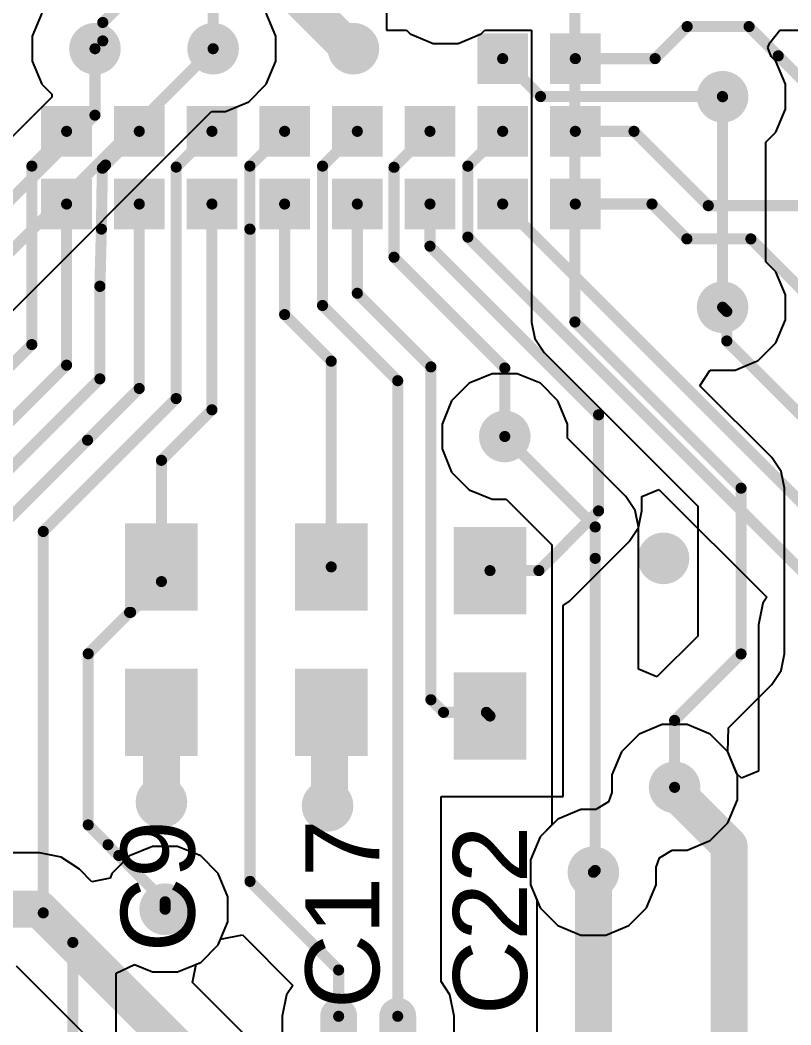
# Model space of a CAD drawing. Header units: millimetres. Extents: x -0.01 to 1.18, y 0.02 to 2.01.
# Drawn here: x 0.5377 to 0.7465, y 0.7607 to 1.0327 of the extents above; entities that cross this region are included whole.
import ezdxf

# ---------------------------------------------------------------- set-up
doc = ezdxf.new("R2010")
doc.units = ezdxf.units.MM
doc.header["$MEASUREMENT"] = 0
for name, color, linetype in [('BottomLayer', 5, 'Continuous'), ('TopLayer', 1, 'Continuous'), ('TopOverlay', 2, 'Continuous'), ('TopPaste', 8, 'Continuous'), ('TopSolder', 216, 'Continuous'), ('ViaHoleLayer', 16, 'Continuous')]:
    doc.layers.add(name, color=color, linetype=linetype)
doc.styles.add('Arial', font='arial.ttf', dxfattribs={"height": 0.2})

# ---------------------------------------------------------------- blocks, each defined once
blk = doc.blocks.new('0402_5')
at = {"layer": 'TopLayer'}
for points in [[(-0.031496, -0.0098424), (-0.031496, 0.0098426), (-0.007874, 0.0098426), (-0.007874, -0.0098424)], [(0.0078741, -0.0098424), (0.0078741, 0.0098426), (0.0314961, 0.0098426), (0.0314961, -0.0098424)]]:
    blk.add_hatch(color=1, dxfattribs=at).paths.add_polyline_path(points)
at = {"layer": 'TopPaste'}
for points in [[(-0.031496, -0.0098424), (-0.031496, 0.0098426), (-0.007874, 0.0098426), (-0.007874, -0.0098424)], [(0.0078741, -0.0098424), (0.0078741, 0.0098426), (0.0314961, 0.0098426), (0.0314961, -0.0098424)]]:
    blk.add_hatch(color=8, dxfattribs=at).paths.add_polyline_path(points)
blk = doc.blocks.new('ADUCM355BCCZ_9')
at = {"layer": 'TopLayer'}
for points in [[(0.17224415, -0.11318895), (0.18208665, -0.11318895), (0.18208665, -0.12303145), (0.17224415, -0.12303145)], [(0.19192915, -0.11318895), (0.20177165, -0.11318895), (0.20177165, -0.12303145), (0.19192915, -0.12303145)], [(0.05413385, -0.13287405), (0.06397635, -0.13287405), (0.06397635, -0.14271655), (0.05413385, -0.14271655)], [(0.07381895, -0.13287405), (0.08366145, -0.13287405), (0.08366145, -0.14271655), (0.07381895, -0.14271655)], [(0.09350395, -0.13287405), (0.10334645, -0.13287405), (0.10334645, -0.14271655), (0.09350395, -0.14271655)], [(0.11318895, -0.13287405), (0.12303145, -0.13287405), (0.12303145, -0.14271655), (0.11318895, -0.14271655)], [(0.13287405, -0.13287405), (0.14271655, -0.13287405), (0.14271655, -0.14271655), (0.13287405, -0.14271655)], [(0.15255905, -0.13287405), (0.16240155, -0.13287405), (0.16240155, -0.14271655), (0.15255905, -0.14271655)], [(0.17224415, -0.13287405), (0.18208665, -0.13287405), (0.18208665, -0.14271655), (0.17224415, -0.14271655)], [(0.19192915, -0.13287405), (0.20177165, -0.13287405), (0.20177165, -0.14271655), (0.19192915, -0.14271655)], [(0.05413385, -0.15255905), (0.06397635, -0.15255905), (0.06397635, -0.16240155), (0.05413385, -0.16240155)], [(0.07381895, -0.15255905), (0.08366145, -0.15255905), (0.08366145, -0.16240155), (0.07381895, -0.16240155)], [(0.09350395, -0.15255905), (0.10334645, -0.15255905), (0.10334645, -0.16240155), (0.09350395, -0.16240155)], [(0.11318895, -0.15255905), (0.12303145, -0.15255905), (0.12303145, -0.16240155), (0.11318895, -0.16240155)], [(0.13287405, -0.15255905), (0.14271655, -0.15255905), (0.14271655, -0.16240155), (0.13287405, -0.16240155)], [(0.15255905, -0.15255905), (0.16240155, -0.15255905), (0.16240155, -0.16240155), (0.15255905, -0.16240155)], [(0.17224415, -0.15255905), (0.18208665, -0.15255905), (0.18208665, -0.16240155), (0.17224415, -0.16240155)], [(0.19192915, -0.15255905), (0.20177165, -0.15255905), (0.20177165, -0.16240155), (0.19192915, -0.16240155)]]:
    blk.add_hatch(color=1, dxfattribs=at).paths.add_polyline_path(points)
at = {"layer": 'TopPaste'}
for points in [[(0.17224415, -0.11318895), (0.18208665, -0.11318895), (0.18208665, -0.12303145), (0.17224415, -0.12303145)], [(0.19192915, -0.11318895), (0.20177165, -0.11318895), (0.20177165, -0.12303145), (0.19192915, -0.12303145)], [(0.05413385, -0.13287405), (0.06397635, -0.13287405), (0.06397635, -0.14271655), (0.05413385, -0.14271655)], [(0.07381895, -0.13287405), (0.08366145, -0.13287405), (0.08366145, -0.14271655), (0.07381895, -0.14271655)], [(0.09350395, -0.13287405), (0.10334645, -0.13287405), (0.10334645, -0.14271655), (0.09350395, -0.14271655)], [(0.11318895, -0.13287405), (0.12303145, -0.13287405), (0.12303145, -0.14271655), (0.11318895, -0.14271655)], [(0.13287405, -0.13287405), (0.14271655, -0.13287405), (0.14271655, -0.14271655), (0.13287405, -0.14271655)], [(0.15255905, -0.13287405), (0.16240155, -0.13287405), (0.16240155, -0.14271655), (0.15255905, -0.14271655)], [(0.17224415, -0.13287405), (0.18208665, -0.13287405), (0.18208665, -0.14271655), (0.17224415, -0.14271655)], [(0.19192915, -0.13287405), (0.20177165, -0.13287405), (0.20177165, -0.14271655), (0.19192915, -0.14271655)], [(0.05413385, -0.15255905), (0.06397635, -0.15255905), (0.06397635, -0.16240155), (0.05413385, -0.16240155)], [(0.07381895, -0.15255905), (0.08366145, -0.15255905), (0.08366145, -0.16240155), (0.07381895, -0.16240155)], [(0.09350395, -0.15255905), (0.10334645, -0.15255905), (0.10334645, -0.16240155), (0.09350395, -0.16240155)], [(0.11318895, -0.15255905), (0.12303145, -0.15255905), (0.12303145, -0.16240155), (0.11318895, -0.16240155)], [(0.13287405, -0.15255905), (0.14271655, -0.15255905), (0.14271655, -0.16240155), (0.13287405, -0.16240155)], [(0.15255905, -0.15255905), (0.16240155, -0.15255905), (0.16240155, -0.16240155), (0.15255905, -0.16240155)], [(0.17224415, -0.15255905), (0.18208665, -0.15255905), (0.18208665, -0.16240155), (0.17224415, -0.16240155)], [(0.19192915, -0.15255905), (0.20177165, -0.15255905), (0.20177165, -0.16240155), (0.19192915, -0.16240155)]]:
    blk.add_hatch(color=8, dxfattribs=at).paths.add_polyline_path(points)
at = {"layer": 'TopSolder'}
for points in [[(0.17027565, -0.11122045), (0.18405515, -0.11122045), (0.18405515, -0.12499995), (0.17027565, -0.12499995)], [(0.18996065, -0.11122045), (0.20374015, -0.11122045), (0.20374015, -0.12499995), (0.18996065, -0.12499995)], [(0.05216535, -0.13090555), (0.06594485, -0.13090555), (0.06594485, -0.14468505), (0.05216535, -0.14468505)], [(0.07185045, -0.13090555), (0.08562995, -0.13090555), (0.08562995, -0.14468505), (0.07185045, -0.14468505)], [(0.09153545, -0.13090555), (0.10531495, -0.13090555), (0.10531495, -0.14468505), (0.09153545, -0.14468505)], [(0.11122045, -0.13090555), (0.12499995, -0.13090555), (0.12499995, -0.14468505), (0.11122045, -0.14468505)], [(0.13090555, -0.13090555), (0.14468505, -0.13090555), (0.14468505, -0.14468505), (0.13090555, -0.14468505)], [(0.15059055, -0.13090555), (0.16437005, -0.13090555), (0.16437005, -0.14468505), (0.15059055, -0.14468505)], [(0.17027565, -0.13090555), (0.18405515, -0.13090555), (0.18405515, -0.14468505), (0.17027565, -0.14468505)], [(0.18996065, -0.13090555), (0.20374015, -0.13090555), (0.20374015, -0.14468505), (0.18996065, -0.14468505)], [(0.05216535, -0.15059055), (0.06594485, -0.15059055), (0.06594485, -0.16437005), (0.05216535, -0.16437005)], [(0.07185045, -0.15059055), (0.08562995, -0.15059055), (0.08562995, -0.16437005), (0.07185045, -0.16437005)], [(0.09153545, -0.15059055), (0.10531495, -0.15059055), (0.10531495, -0.16437005), (0.09153545, -0.16437005)], [(0.11122045, -0.15059055), (0.12499995, -0.15059055), (0.12499995, -0.16437005), (0.11122045, -0.16437005)], [(0.13090555, -0.15059055), (0.14468505, -0.15059055), (0.14468505, -0.16437005), (0.13090555, -0.16437005)], [(0.15059055, -0.15059055), (0.16437005, -0.15059055), (0.16437005, -0.16437005), (0.15059055, -0.16437005)], [(0.17027565, -0.15059055), (0.18405515, -0.15059055), (0.18405515, -0.16437005), (0.17027565, -0.16437005)], [(0.18996065, -0.15059055), (0.20374015, -0.15059055), (0.20374015, -0.16437005), (0.18996065, -0.16437005)]]:
    blk.add_hatch(color=216, dxfattribs=at).paths.add_polyline_path(points)
blk = doc.blocks.new('0402_49')
at = {"layer": 'TopLayer'}
for points in [[(-0.031496, -0.0098424), (-0.031496, 0.0098426), (-0.007874, 0.0098426), (-0.007874, -0.0098424)], [(0.0078741, -0.0098424), (0.0078741, 0.0098426), (0.0314961, 0.0098426), (0.0314961, -0.0098424)]]:
    blk.add_hatch(color=1, dxfattribs=at).paths.add_polyline_path(points)
at = {"layer": 'TopPaste'}
for points in [[(-0.031496, -0.0098424), (-0.031496, 0.0098426), (-0.007874, 0.0098426), (-0.007874, -0.0098424)], [(0.0078741, -0.0098424), (0.0078741, 0.0098426), (0.0314961, 0.0098426), (0.0314961, -0.0098424)]]:
    blk.add_hatch(color=8, dxfattribs=at).paths.add_polyline_path(points)
blk = doc.blocks.new('0402_56')
at = {"layer": 'TopLayer'}
for points in [[(-0.031496, -0.0098424), (-0.031496, 0.0098426), (-0.007874, 0.0098426), (-0.007874, -0.0098424)], [(0.0078741, -0.0098424), (0.0078741, 0.0098426), (0.0314961, 0.0098426), (0.0314961, -0.0098424)]]:
    blk.add_hatch(color=1, dxfattribs=at).paths.add_polyline_path(points)
at = {"layer": 'TopPaste'}
for points in [[(-0.031496, -0.0098424), (-0.031496, 0.0098426), (-0.007874, 0.0098426), (-0.007874, -0.0098424)], [(0.0078741, -0.0098424), (0.0078741, 0.0098426), (0.0314961, 0.0098426), (0.0314961, -0.0098424)]]:
    blk.add_hatch(color=8, dxfattribs=at).paths.add_polyline_path(points)

msp = doc.modelspace()

# ---------------------------------------------------------------- hatches: boundary and pattern name
at = {"layer": 'BottomLayer'}
h = msp.add_hatch(color=5, dxfattribs=at)
edge = h.paths.add_edge_path()
edge.add_arc((0.558, 1.025), 0.007, 0, 360)
h = msp.add_hatch(color=5, dxfattribs=at)
edge = h.paths.add_edge_path()
edge.add_arc((0.59, 1.025), 0.007, 0, 360)
h = msp.add_hatch(color=5, dxfattribs=at)
edge = h.paths.add_edge_path()
edge.add_arc((0.628, 1.025), 0.007, 0, 360)
h = msp.add_hatch(color=5, dxfattribs=at)
edge = h.paths.add_edge_path()
edge.add_arc((0.728, 1.012), 0.007, 0, 360)
h = msp.add_hatch(color=5, dxfattribs=at)
edge = h.paths.add_edge_path()
edge.add_arc((0.728, 0.955), 0.007, 0, 360)
h = msp.add_hatch(color=5, dxfattribs=at)
edge = h.paths.add_edge_path()
edge.add_arc((0.669, 0.92), 0.007, 0, 360)
h = msp.add_hatch(color=5, dxfattribs=at)
edge = h.paths.add_edge_path()
edge.add_arc((0.712, 0.887), 0.007, 0, 360)
h = msp.add_hatch(color=5, dxfattribs=at)
edge = h.paths.add_edge_path()
edge.add_arc((0.715, 0.825), 0.007, 0, 360)
h = msp.add_hatch(color=5, dxfattribs=at)
edge = h.paths.add_edge_path()
edge.add_arc((0.576, 0.821), 0.007, 0, 360)
h = msp.add_hatch(color=5, dxfattribs=at)
edge = h.paths.add_edge_path()
edge.add_arc((0.621, 0.82), 0.007, 0, 360)
h = msp.add_hatch(color=5, dxfattribs=at)
edge = h.paths.add_edge_path()
edge.add_arc((0.693, 0.802), 0.007, 0, 360)
h = msp.add_hatch(color=5, dxfattribs=at)
edge = h.paths.add_edge_path()
edge.add_arc((0.577, 0.792), 0.007, 0, 360)
at = {"layer": 'TopLayer'}
h = msp.add_hatch(color=1, dxfattribs=at)
edge = h.paths.add_edge_path()
edge.add_arc((0.558, 1.025), 0.007, 0, 360)
h = msp.add_hatch(color=1, dxfattribs=at)
edge = h.paths.add_edge_path()
edge.add_arc((0.59, 1.025), 0.007, 0, 360)
h = msp.add_hatch(color=1, dxfattribs=at)
edge = h.paths.add_edge_path()
edge.add_arc((0.628, 1.025), 0.007, 0, 360)
h = msp.add_hatch(color=1, dxfattribs=at)
edge = h.paths.add_edge_path()
edge.add_arc((0.728, 1.012), 0.007, 0, 360)
h = msp.add_hatch(color=1, dxfattribs=at)
edge = h.paths.add_edge_path()
edge.add_arc((0.728, 0.955), 0.007, 0, 360)
h = msp.add_hatch(color=1, dxfattribs=at)
edge = h.paths.add_edge_path()
edge.add_arc((0.669, 0.92), 0.007, 0, 360)
h = msp.add_hatch(color=1, dxfattribs=at)
edge = h.paths.add_edge_path()
edge.add_arc((0.712, 0.887), 0.007, 0, 360)
h = msp.add_hatch(color=1, dxfattribs=at)
edge = h.paths.add_edge_path()
edge.add_arc((0.715, 0.825), 0.007, 0, 360)
h = msp.add_hatch(color=1, dxfattribs=at)
edge = h.paths.add_edge_path()
edge.add_arc((0.576, 0.821), 0.007, 0, 360)
h = msp.add_hatch(color=1, dxfattribs=at)
edge = h.paths.add_edge_path()
edge.add_arc((0.621, 0.82), 0.007, 0, 360)
h = msp.add_hatch(color=1, dxfattribs=at)
edge = h.paths.add_edge_path()
edge.add_arc((0.693, 0.802), 0.007, 0, 360)
h = msp.add_hatch(color=1, dxfattribs=at)
edge = h.paths.add_edge_path()
edge.add_arc((0.577, 0.792), 0.007, 0, 360)
at = {"layer": 'ViaHoleLayer'}
h = msp.add_hatch(color=16, dxfattribs=at)
edge = h.paths.add_edge_path()
edge.add_arc((0.558, 1.025), 0.005, 0, 360)
h = msp.add_hatch(color=16, dxfattribs=at)
edge = h.paths.add_edge_path()
edge.add_arc((0.59, 1.025), 0.005, 0, 360)
h = msp.add_hatch(color=16, dxfattribs=at)
edge = h.paths.add_edge_path()
edge.add_arc((0.628, 1.025), 0.005, 0, 360)
h = msp.add_hatch(color=16, dxfattribs=at)
edge = h.paths.add_edge_path()
edge.add_arc((0.728, 1.012), 0.005, 0, 360)
h = msp.add_hatch(color=16, dxfattribs=at)
edge = h.paths.add_edge_path()
edge.add_arc((0.728, 0.955), 0.005, 0, 360)
h = msp.add_hatch(color=16, dxfattribs=at)
edge = h.paths.add_edge_path()
edge.add_arc((0.669, 0.92), 0.005, 0, 360)
h = msp.add_hatch(color=16, dxfattribs=at)
edge = h.paths.add_edge_path()
edge.add_arc((0.712, 0.887), 0.005, 0, 360)
h = msp.add_hatch(color=16, dxfattribs=at)
edge = h.paths.add_edge_path()
edge.add_arc((0.715, 0.825), 0.005, 0, 360)
h = msp.add_hatch(color=16, dxfattribs=at)
edge = h.paths.add_edge_path()
edge.add_arc((0.576, 0.821), 0.005, 0, 360)
h = msp.add_hatch(color=16, dxfattribs=at)
edge = h.paths.add_edge_path()
edge.add_arc((0.621, 0.82), 0.005, 0, 360)
h = msp.add_hatch(color=16, dxfattribs=at)
edge = h.paths.add_edge_path()
edge.add_arc((0.693, 0.802), 0.005, 0, 360)
h = msp.add_hatch(color=16, dxfattribs=at)
edge = h.paths.add_edge_path()
edge.add_arc((0.577, 0.792), 0.005, 0, 360)

# ---------------------------------------------------------------- linework, layer by layer
at = {"layer": 'BottomLayer'}
for p, q in [((0.637, 1.0375448), (0.637, 1.03)), ((0.5435881, 1.0346297), (0.541, 1.0283815)), ((0.607, 1.0283815), (0.6044119, 1.0346297)), ((0.637, 1.03), (0.6423481, 1.03)), ((0.6423481, 1.03), (0.6433355, 1.0290126)), ((0.6433355, 1.0290126), (0.6495837, 1.0264245)), ((0.6563467, 1.0264245), (0.6625949, 1.0290126)), ((0.6625949, 1.0290126), (0.6635823, 1.03)), ((0.6635823, 1.03), (0.6762747, 1.03)), ((0.6762747, 1.03), (0.6762747, 0.9510001)), ((0.7407516, 1.0265686), (0.7435136, 1.03)), ((0.7435136, 1.03), (0.9481575, 1.03)), ((0.541, 1.0283815), (0.541, 1.0216185)), ((0.607, 1.0216185), (0.607, 1.0283815)), ((0.6495837, 1.0264245), (0.6563467, 1.0264245)), ((0.7402921, 1.0252871), (0.7407516, 1.0265686)), ((0.7411903, 1.0228513), (0.7402921, 1.0252871)), ((0.541, 1.0216185), (0.5435881, 1.0153703)), ((0.6044119, 1.0153703), (0.607, 1.0216185)), ((0.7424119, 1.0216297), (0.7411903, 1.0228513)), ((0.745, 1.0153815), (0.7424119, 1.0216297)), ((0.5435881, 1.0153703), (0.5462747, 1.0126837)), ((0.5996297, 1.0105881), (0.6044119, 1.0153703)), ((0.745, 1.0086185), (0.745, 1.0153815)), ((0.5462747, 1.0126837), (0.5462747, 1.0118568)), ((0.5462747, 1.0118568), (0.452, 0.9175821)), ((0.5933815, 1.008), (0.5996297, 1.0105881)), ((0.5037253, 0.9221433), (0.5895821, 1.008)), ((0.5895821, 1.008), (0.5933815, 1.008)), ((0.7424119, 1.0023703), (0.745, 1.0086185)), ((0.7397253, 0.9996837), (0.7424119, 1.0023703)), ((0.7397253, 0.9673163), (0.7397253, 0.9996837)), ((0.7424119, 0.9646297), (0.7397253, 0.9673163)), ((0.745, 0.9583815), (0.7424119, 0.9646297)), ((0.745, 0.9516185), (0.745, 0.9583815)), ((0.6762747, 0.9510001), (0.6771672, 0.946513)), ((0.7424119, 0.9453703), (0.745, 0.9516185)), ((0.6771672, 0.946513), (0.679709, 0.9427091)), ((0.7376297, 0.9405881), (0.7424119, 0.9453703)), ((0.679709, 0.9427091), (0.7212747, 0.9011434)), ((0.7313815, 0.938), (0.7376297, 0.9405881)), ((0.6656185, 0.937), (0.6593703, 0.9344119)), ((0.6723815, 0.937), (0.6656185, 0.937)), ((0.6786297, 0.9344119), (0.6723815, 0.937)), ((0.7218455, 0.9337366), (0.7245515, 0.9378968)), ((0.7245515, 0.9378968), (0.7246532, 0.938)), ((0.7246532, 0.938), (0.7313815, 0.938)), ((0.6593703, 0.9344119), (0.6545881, 0.9296297)), ((0.6834119, 0.9296297), (0.6786297, 0.9344119)), ((0.741291, 0.9142911), (0.7218455, 0.9337366)), ((0.6545881, 0.9296297), (0.652, 0.9233815)), ((0.686, 0.9233815), (0.6834119, 0.9296297)), ((0.652, 0.9233815), (0.652, 0.9166185)), ((0.686, 0.919582), (0.686, 0.9233815)), ((0.701791, 0.9037911), (0.686, 0.919582)), ((0.652, 0.9166185), (0.6545881, 0.9103703)), ((0.7438328, 0.9104872), (0.741291, 0.9142911)), ((0.6545881, 0.9103703), (0.6593703, 0.9055881)), ((0.7447253, 0.9060001), (0.7438328, 0.9104872)), ((0.6593703, 0.9055881), (0.6656185, 0.903)), ((0.7043328, 0.8999871), (0.701791, 0.9037911)), ((0.7447253, 0.861112), (0.7447253, 0.9060001)), ((0.6656185, 0.903), (0.669418, 0.903)), ((0.669418, 0.903), (0.6817747, 0.8906432)), ((0.7212747, 0.9011434), (0.7212747, 0.8659688)), ((0.7052253, 0.8955), (0.7043328, 0.8999871)), ((0.7052253, 0.8569904), (0.7052253, 0.8955)), ((0.6817747, 0.8906432), (0.6817747, 0.8148163)), ((0.7212747, 0.8659688), (0.7102253, 0.8549194)), ((0.7438328, 0.8566249), (0.7447253, 0.861112)), ((0.7102253, 0.8549194), (0.7052253, 0.8569904)), ((0.741291, 0.8528209), (0.7438328, 0.8566249)), ((0.7295969, 0.8411269), (0.741291, 0.8528209)), ((0.7294119, 0.8346296), (0.7295969, 0.8411269)), ((0.732, 0.8283815), (0.7294119, 0.8346296)), ((0.732, 0.8216185), (0.732, 0.8283815)), ((0.7294119, 0.8153703), (0.732, 0.8216185)), ((0.6817747, 0.8148163), (0.6785881, 0.8116297)), ((0.7246297, 0.8105881), (0.7294119, 0.8153703)), ((0.6785881, 0.8116297), (0.676, 0.8053815)), ((0.5736185, 0.809), (0.5673703, 0.8064119)), ((0.5803815, 0.809), (0.5736185, 0.809)), ((0.5866297, 0.8064119), (0.5803815, 0.809)), ((0.7183815, 0.808), (0.7246297, 0.8105881)), ((0.5430001, 0.8072939), (0.5084066, 0.8072939)), ((0.5488528, 0.8061297), (0.5430001, 0.8072939)), ((0.5538145, 0.8028144), (0.5488528, 0.8061297)), ((0.5673703, 0.8064119), (0.5625881, 0.8016297)), ((0.5914119, 0.8016297), (0.5866297, 0.8064119)), ((0.676, 0.8053815), (0.676, 0.7986185)), ((0.71, 0.8033806), (0.7108897, 0.8059198)), ((0.7108897, 0.8059198), (0.7143274, 0.808)), ((0.7143274, 0.808), (0.7183815, 0.808)), ((0.5571834, 0.7994455), (0.5538145, 0.8028144)), ((0.71, 0.7986185), (0.71, 0.8033806)), ((0.5620874, 0.8004209), (0.5571834, 0.7994455)), ((0.5625881, 0.8016297), (0.5620874, 0.8004209)), ((0.594, 0.7953815), (0.5914119, 0.8016297)), ((0.676, 0.7986185), (0.6785881, 0.7923703)), ((0.7074119, 0.7923703), (0.71, 0.7986185)), ((0.594, 0.7886185), (0.594, 0.7953815)), ((0.6785881, 0.7923703), (0.6833703, 0.7875881)), ((0.7026297, 0.7875881), (0.7074119, 0.7923703)), ((0.5914119, 0.7823703), (0.594, 0.7886185)), ((0.6833703, 0.7875881), (0.6896185, 0.785)), ((0.6963815, 0.785), (0.7026297, 0.7875881)), ((0.6896185, 0.785), (0.6963815, 0.785)), ((0.5866297, 0.7775881), (0.5914119, 0.7823703)), ((0.5366652, 0.7767061), (0.6694204, 0.6439509)), ((0.5844455, 0.7721834), (0.5854209, 0.7770874)), ((0.5854209, 0.7770874), (0.5866297, 0.7775881)), ((0.6865697, 0.6700592), (0.5844455, 0.7721834))]:
    msp.add_line(p, q, dxfattribs=at)
for points, const_width in [([(0.688, 0.9510001), (0.688, 1.054)], 0.003), ([(0.492, 0.927), (0.59, 1.025)], 0.003), ([(0.558, 1.007), (0.558, 1.025)], 0.003), ([(0.728, 0.955), (0.728, 1.012)], 0.003), ([(0.429, 0.878), (0.558, 1.007)], 0.003), ([(0.688, 0.9510001), (0.733, 0.9060001)], 0.003), ([(0.669, 0.92), (0.6935, 0.8955)], 0.003), ([(0.733, 0.861112), (0.733, 0.9060001)], 0.003), ([(0.6935, 0.887), (0.6935, 0.8955)], 0.003), ([(0.6935, 0.8025), (0.6935, 0.887)], 0.003), ([(0.715, 0.843112), (0.733, 0.861112)], 0.003), ([(0.715, 0.825), (0.715, 0.843112)], 0.003), ([(0.693, 0.802), (0.6935, 0.8025)], 0.003), ([(0.5000413, 0.792), (0.5430001, 0.792)], 0.01), ([(0.5430001, 0.792), (0.6802348, 0.6547653)], 0.01)]:
    msp.add_lwpolyline(points, dxfattribs=dict(at, const_width=const_width))
for points, const_width in [([(0.55725, 1.025, 1), (0.55875, 1.025, 1)], 0.0015), ([(0.58925, 1.025, 1), (0.59075, 1.025, 1)], 0.0015), ([(0.72725, 1.012, 1), (0.72875, 1.012, 1)], 0.0015), ([(0.55725, 1.007, 1), (0.55875, 1.007, 1)], 0.0015), ([(0.55725, 1.007, 1), (0.55875, 1.007, 1)], 0.0015), ([(0.72725, 0.955, 1), (0.72875, 0.955, 1)], 0.0015), ([(0.68725, 0.9510001, 1), (0.68875, 0.9510001, 1)], 0.0015), ([(0.68725, 0.9510001, 1), (0.68875, 0.9510001, 1)], 0.0015), ([(0.66825, 0.92, 1), (0.66975, 0.92, 1)], 0.0015), ([(0.73225, 0.9060001, 1), (0.73375, 0.9060001, 1)], 0.0015), ([(0.73225, 0.9060001, 1), (0.73375, 0.9060001, 1)], 0.0015), ([(0.69275, 0.8955, 1), (0.69425, 0.8955, 1)], 0.0015), ([(0.69275, 0.8955, 1), (0.69425, 0.8955, 1)], 0.0015), ([(0.69275, 0.887, 1), (0.69425, 0.887, 1)], 0.0015), ([(0.69275, 0.887, 1), (0.69425, 0.887, 1)], 0.0015), ([(0.73225, 0.861112, 1), (0.73375, 0.861112, 1)], 0.0015), ([(0.73225, 0.861112, 1), (0.73375, 0.861112, 1)], 0.0015), ([(0.71425, 0.843112, 1), (0.71575, 0.843112, 1)], 0.0015), ([(0.71425, 0.843112, 1), (0.71575, 0.843112, 1)], 0.0015), ([(0.71425, 0.825, 1), (0.71575, 0.825, 1)], 0.0015), ([(0.69225, 0.802, 1), (0.69375, 0.802, 1)], 0.0015), ([(0.69275, 0.8025, 1), (0.69425, 0.8025, 1)], 0.0015), ([(0.69275, 0.8025, 1), (0.69425, 0.8025, 1)], 0.0015), ([(0.5405001, 0.792, 1), (0.5455001, 0.792, 1)], 0.005), ([(0.5405001, 0.792, 1), (0.5455001, 0.792, 1)], 0.005)]:
    msp.add_lwpolyline(points, format="xyb", close=True, dxfattribs=dict(at, const_width=const_width))
at = {"layer": 'TopLayer'}
for p, q in [((0.7061291, 0.903756), (0.7107485, 0.9056694)), ((0.7061291, 0.8998464), (0.7061291, 0.903756)), ((0.7107485, 0.9056694), (0.7399497, 0.8764682)), ((0.7052366, 0.8953593), (0.7061291, 0.8998464)), ((0.7026948, 0.8915553), (0.7052366, 0.8953593)), ((0.6865335, 0.8753941), (0.7026948, 0.8915553)), ((0.7399497, 0.8764682), (0.7388703, 0.8748527)), ((0.6848424, 0.8742641), (0.6865335, 0.8753941)), ((0.6848424, 0.822504), (0.6848424, 0.8742641)), ((0.7388703, 0.8748527), (0.7377061, 0.869)), ((0.7377061, 0.869), (0.7377061, 0.8293732)), ((0.7116185, 0.842), (0.7053703, 0.8394119)), ((0.7183815, 0.842), (0.7116185, 0.842)), ((0.7246297, 0.8394119), (0.7183815, 0.842)), ((0.7053703, 0.8394119), (0.7005881, 0.8346297)), ((0.7294119, 0.8346297), (0.7246297, 0.8394119)), ((0.7005881, 0.8346297), (0.698, 0.8283815)), ((0.7318834, 0.828663), (0.7294119, 0.8346297)), ((0.698, 0.8283815), (0.698, 0.8236194)), ((0.7330867, 0.8274597), (0.7318834, 0.828663)), ((0.7377061, 0.8293732), (0.7330867, 0.8274597)), ((0.6517253, 0.7724511), (0.6517253, 0.822504)), ((0.6517253, 0.822504), (0.6848424, 0.822504)), ((0.698, 0.8236194), (0.6971103, 0.8210802)), ((0.6896185, 0.819), (0.6833703, 0.8164119)), ((0.6936726, 0.819), (0.6896185, 0.819)), ((0.6971103, 0.8210802), (0.6936726, 0.819)), ((0.6833703, 0.8164119), (0.6785881, 0.8116297)), ((0.6785881, 0.8116297), (0.676, 0.8053815)), ((0.676, 0.8053815), (0.676, 0.7986185)), ((0.676, 0.7986185), (0.6777061, 0.7944996)), ((0.6777061, 0.7944996), (0.6777061, 0.7197023)), ((0.5914119, 0.7823703), (0.5920253, 0.7838512)), ((0.5920253, 0.7838512), (0.5979233, 0.7850244)), ((0.5979233, 0.7850244), (0.6115624, 0.7713852)), ((0.5866297, 0.7775881), (0.5914119, 0.7823703)), ((0.5637253, 0.7747002), (0.5687254, 0.7770268)), ((0.5687254, 0.7770268), (0.5736185, 0.775)), ((0.5803815, 0.775), (0.5866297, 0.7775881)), ((0.5637253, 0.7584511), (0.5637253, 0.7747002)), ((0.5736185, 0.775), (0.5803815, 0.775)), ((0.6115624, 0.7713852), (0.6098703, 0.7688527)), ((0.6541297, 0.7688527), (0.6517253, 0.7724511)), ((0.6098703, 0.7688527), (0.6087061, 0.763)), ((0.6552939, 0.763), (0.6541297, 0.7688527)), ((0.6087061, 0.763), (0.6087061, 0.6223602)), ((0.6552939, 0.703823), (0.6552939, 0.763))]:
    msp.add_line(p, q, dxfattribs=at)
for points, const_width in [([(0.6120101, 1.0399075), (0.6269176, 1.025)], 0.01), ([(0.5601047, 1.0321047), (0.57, 1.042)], 0.003), ([(0.59, 1.025), (0.59, 1.041685)], 0.003), ([(0.5601047, 1.0271047), (0.5601047, 1.0321047)], 0.003), ([(0.7097154, 1.022315), (0.7184004, 1.031)], 0.003), ([(0.7184004, 1.031), (0.7351629, 1.031)], 0.003), ([(0.7351629, 1.031), (0.7430815, 1.0230814)], 0.003), ([(0.558, 1.025), (0.5601047, 1.0271047)], 0.003), ([(0.6269176, 1.025), (0.628, 1.025)], 0.01), ([(0.6684252, 1.022315), (0.678689, 1.0120512)], 0.003), ([(0.6881102, 1.022315), (0.7097154, 1.022315)], 0.003), ([(0.7430815, 1.0230814), (0.7584778, 1.0076851)], 0.003), ([(0.678689, 1.0120512), (0.7279488, 1.0120512)], 0.003), ([(0.7279488, 1.0120512), (0.728, 1.012)], 0.003), ([(0.5408936, 0.9932086), (0.5503149, 1.0026299)], 0.003), ([(0.5608787, 0.9935086), (0.57, 1.0026299)], 0.003), ([(0.58, 0.9929449), (0.589685, 1.0026299)], 0.003), ([(0.5999491, 0.993209), (0.60937, 1.0026299)], 0.003), ([(0.6196342, 0.993209), (0.6290551, 1.0026299)], 0.003), ([(0.639, 0.9928898), (0.6487401, 1.0026299)], 0.003), ([(0.6590039, 0.9932086), (0.6684252, 1.0026299)], 0.003), ([(0.6881102, 1.0026299), (0.704, 1.0026299)], 0.003), ([(0.704, 1.0026299), (0.7241299, 0.9825)], 0.003), ([(0.5408936, 0.9448936), (0.5408936, 0.9932086)], 0.003), ([(0.5597362, 0.9761597), (0.5600001, 0.9926299)], 0.003), ([(0.5600001, 0.9926299), (0.5608787, 0.9935086)], 0.003), ([(0.58, 0.9302721), (0.58, 0.9929449)], 0.003), ([(0.5999491, 0.9761598), (0.5999491, 0.993209)], 0.003), ([(0.6196342, 0.955475), (0.6196342, 0.993209)], 0.003), ([(0.639, 0.9685442), (0.639, 0.9928898)], 0.003), ([(0.6590039, 0.9739961), (0.6590039, 0.9932086)], 0.003), ([(0.5503149, 0.9393149), (0.5503149, 0.9829449)], 0.003), ([(0.57, 0.933), (0.57, 0.9829449)], 0.003), ([(0.589685, 0.9272292), (0.589685, 0.9829449)], 0.003), ([(0.60937, 0.9530113), (0.60937, 0.9829449)], 0.003), ([(0.6290551, 0.958782), (0.6290551, 0.9829449)], 0.003), ([(0.6487401, 0.971532), (0.6487401, 0.9829449)], 0.003), ([(0.6684252, 0.9829449), (0.769, 0.8823701)], 0.003), ([(0.6881102, 0.9829449), (0.7088748, 0.9829449)], 0.003), ([(0.7088748, 0.9829449), (0.7183197, 0.9735)], 0.003), ([(0.7241299, 0.9825), (0.7645, 0.9825)], 0.003), ([(0.5593433, 0.9607074), (0.5597362, 0.9761597)], 0.003), ([(0.5999491, 0.9761598), (0.6, 0.9761089)], 0.003), ([(0.6, 0.7995297), (0.6, 0.9761089)], 0.003), ([(0.6590039, 0.9739961), (0.753, 0.88)], 0.003), ([(0.7183197, 0.9735), (0.7356629, 0.9735)], 0.003), ([(0.7356629, 0.9735), (0.7671629, 0.942)], 0.003), ([(0.6487401, 0.971532), (0.6944038, 0.9258683)], 0.003), ([(0.639, 0.9685442), (0.669, 0.9385442)], 0.003), ([(0.5593424, 0.9606312), (0.5593433, 0.9607074)], 0.003), ([(0.5593424, 0.9356145), (0.5593424, 0.9606312)], 0.003), ([(0.6290551, 0.958782), (0.649, 0.9388371)], 0.003), ([(0.6196342, 0.955475), (0.64, 0.9351092)], 0.003), ([(0.728, 0.955), (0.7291317, 0.9538683)], 0.003), ([(0.7291317, 0.9458683), (0.7291317, 0.9538683)], 0.003), ([(0.60937, 0.9530113), (0.6219999, 0.9403814)], 0.003), ([(0.7291317, 0.9458683), (0.785, 0.89)], 0.003), ([(0.497, 0.901), (0.5408936, 0.9448936)], 0.003), ([(0.6219999, 0.8846851), (0.6219999, 0.9403814)], 0.003), ([(0.5061666, 0.8951666), (0.5503149, 0.9393149)], 0.003), ([(0.649, 0.848714), (0.649, 0.9388371)], 0.003), ([(0.669, 0.92), (0.669, 0.9385442)], 0.003), ([(0.532, 0.9082721), (0.5593424, 0.9356145)], 0.003), ([(0.64, 0.763), (0.64, 0.9351092)], 0.003), ([(0.556, 0.919), (0.57, 0.933)], 0.003), ([(0.544, 0.8942721), (0.58, 0.9302721)], 0.003), ([(0.5759999, 0.9135441), (0.589685, 0.9272292)], 0.003), ([(0.6944038, 0.8998464), (0.6944038, 0.9258683)], 0.003), ([(0.532, 0.8949995), (0.556, 0.9189995)], 0.003), ([(0.556, 0.9189995), (0.556, 0.919)], 0.003), ([(0.5759999, 0.8807166), (0.5759999, 0.9135441)], 0.003), ([(0.6782425, 0.8836851), (0.6944038, 0.8998464)], 0.003), ([(0.544, 0.791), (0.544, 0.8942721)], 0.003), ([(0.6649999, 0.8836851), (0.6782425, 0.8836851)], 0.003), ([(0.5676574, 0.8723741), (0.5759999, 0.8807166)], 0.003), ([(0.5561666, 0.8611666), (0.5673741, 0.8723741)], 0.003), ([(0.5673741, 0.8723741), (0.5676574, 0.8723741)], 0.003), ([(0.5561666, 0.8148332), (0.5561666, 0.8611666)], 0.003), ([(0.6214999, 0.844815), (0.6219999, 0.845315)], 0.01), ([(0.6214999, 0.8204999), (0.6214999, 0.844815)], 0.01), ([(0.649, 0.848714), (0.6524148, 0.8452992)], 0.003), ([(0.5759999, 0.843315), (0.576, 0.8433149)], 0.01), ([(0.576, 0.821), (0.576, 0.8433149)], 0.01), ([(0.6524148, 0.8452992), (0.6640157, 0.8452992)], 0.003), ([(0.6640157, 0.8452992), (0.6649999, 0.844315)], 0.003), ([(0.715, 0.8239176), (0.715, 0.825)], 0.01), ([(0.715, 0.8239176), (0.7297653, 0.8091523)], 0.01), ([(0.621, 0.82), (0.6214999, 0.8204999)], 0.01), ([(0.5561666, 0.8148332), (0.5615426, 0.8094571)], 0.003), ([(0.7297653, 0.7275053), (0.7297653, 0.8091523)], 0.01), ([(0.5644576, 0.8065422), (0.577, 0.794)], 0.003), ([(0.693, 0.7133674), (0.693, 0.802)], 0.01), ([(0.6, 0.7995297), (0.624, 0.7755297)], 0.003), ([(0.577, 0.792), (0.577, 0.794)], 0.003), ([(0.544, 0.791), (0.552, 0.783)], 0.003), ([(0.552, 0.7386904), (0.552, 0.783)], 0.003), ([(0.624, 0.763), (0.624, 0.7755297)], 0.003), ([(0.624, 0.6160253), (0.624, 0.763)], 0.01), ([(0.64, 0.6093979), (0.64, 0.763)], 0.01)]:
    msp.add_lwpolyline(points, dxfattribs=dict(at, const_width=const_width))
for points, const_width in [([(0.5593547, 1.0321047, 1), (0.5608547, 1.0321047, 1)], 0.0015), ([(0.5593547, 1.0321047, 1), (0.5608547, 1.0321047, 1)], 0.0015), ([(0.7176504, 1.031, 1), (0.7191504, 1.031, 1)], 0.0015), ([(0.7176504, 1.031, 1), (0.7191504, 1.031, 1)], 0.0015), ([(0.7344129, 1.031, 1), (0.7359129, 1.031, 1)], 0.0015), ([(0.7344129, 1.031, 1), (0.7359129, 1.031, 1)], 0.0015), ([(0.5593547, 1.0271047, 1), (0.5608547, 1.0271047, 1)], 0.0015), ([(0.5593547, 1.0271047, 1), (0.5608547, 1.0271047, 1)], 0.0015), ([(0.6244176, 1.025, 1), (0.6294176, 1.025, 1)], 0.005), ([(0.6244176, 1.025, 1), (0.6294176, 1.025, 1)], 0.005), ([(0.6255, 1.025, 1), (0.6305, 1.025, 1)], 0.005), ([(0.55725, 1.025, 1), (0.55875, 1.025, 1)], 0.0015), ([(0.58925, 1.025, 1), (0.59075, 1.025, 1)], 0.0015), ([(0.6676752, 1.022315, 1), (0.6691752, 1.022315, 1)], 0.0015), ([(0.6873602, 1.022315, 1), (0.6888602, 1.022315, 1)], 0.0015), ([(0.7089654, 1.022315, 1), (0.7104654, 1.022315, 1)], 0.0015), ([(0.7089654, 1.022315, 1), (0.7104654, 1.022315, 1)], 0.0015), ([(0.7423315, 1.0230814, 1), (0.7438315, 1.0230814, 1)], 0.0015), ([(0.7423315, 1.0230814, 1), (0.7438315, 1.0230814, 1)], 0.0015), ([(0.677939, 1.0120512, 1), (0.679439, 1.0120512, 1)], 0.0015), ([(0.677939, 1.0120512, 1), (0.679439, 1.0120512, 1)], 0.0015), ([(0.7271988, 1.0120512, 1), (0.7286988, 1.0120512, 1)], 0.0015), ([(0.7271988, 1.0120512, 1), (0.7286988, 1.0120512, 1)], 0.0015), ([(0.72725, 1.012, 1), (0.72875, 1.012, 1)], 0.0015), ([(0.5495649, 1.0026299, 1), (0.5510649, 1.0026299, 1)], 0.0015), ([(0.56925, 1.0026299, 1), (0.57075, 1.0026299, 1)], 0.0015), ([(0.588935, 1.0026299, 1), (0.590435, 1.0026299, 1)], 0.0015), ([(0.60862, 1.0026299, 1), (0.61012, 1.0026299, 1)], 0.0015), ([(0.6283051, 1.0026299, 1), (0.6298051, 1.0026299, 1)], 0.0015), ([(0.6479901, 1.0026299, 1), (0.6494901, 1.0026299, 1)], 0.0015), ([(0.6676752, 1.0026299, 1), (0.6691752, 1.0026299, 1)], 0.0015), ([(0.6873602, 1.0026299, 1), (0.6888602, 1.0026299, 1)], 0.0015), ([(0.70325, 1.0026299, 1), (0.70475, 1.0026299, 1)], 0.0015), ([(0.70325, 1.0026299, 1), (0.70475, 1.0026299, 1)], 0.0015), ([(0.5401436, 0.9932086, 1), (0.5416436, 0.9932086, 1)], 0.0015), ([(0.5401436, 0.9932086, 1), (0.5416436, 0.9932086, 1)], 0.0015), ([(0.5592501, 0.9926299, 1), (0.5607501, 0.9926299, 1)], 0.0015), ([(0.5592501, 0.9926299, 1), (0.5607501, 0.9926299, 1)], 0.0015), ([(0.5601287, 0.9935086, 1), (0.5616287, 0.9935086, 1)], 0.0015), ([(0.5601287, 0.9935086, 1), (0.5616287, 0.9935086, 1)], 0.0015), ([(0.57925, 0.9929449, 1), (0.58075, 0.9929449, 1)], 0.0015), ([(0.57925, 0.9929449, 1), (0.58075, 0.9929449, 1)], 0.0015), ([(0.5991991, 0.993209, 1), (0.6006991, 0.993209, 1)], 0.0015), ([(0.5991991, 0.993209, 1), (0.6006991, 0.993209, 1)], 0.0015), ([(0.6188842, 0.993209, 1), (0.6203842, 0.993209, 1)], 0.0015), ([(0.6188842, 0.993209, 1), (0.6203842, 0.993209, 1)], 0.0015), ([(0.63825, 0.9928898, 1), (0.63975, 0.9928898, 1)], 0.0015), ([(0.63825, 0.9928898, 1), (0.63975, 0.9928898, 1)], 0.0015), ([(0.6582539, 0.9932086, 1), (0.6597539, 0.9932086, 1)], 0.0015), ([(0.6582539, 0.9932086, 1), (0.6597539, 0.9932086, 1)], 0.0015), ([(0.5495649, 0.9829449, 1), (0.5510649, 0.9829449, 1)], 0.0015), ([(0.56925, 0.9829449, 1), (0.57075, 0.9829449, 1)], 0.0015), ([(0.588935, 0.9829449, 1), (0.590435, 0.9829449, 1)], 0.0015), ([(0.60862, 0.9829449, 1), (0.61012, 0.9829449, 1)], 0.0015), ([(0.6283051, 0.9829449, 1), (0.6298051, 0.9829449, 1)], 0.0015), ([(0.6479901, 0.9829449, 1), (0.6494901, 0.9829449, 1)], 0.0015), ([(0.6676752, 0.9829449, 1), (0.6691752, 0.9829449, 1)], 0.0015), ([(0.6873602, 0.9829449, 1), (0.6888602, 0.9829449, 1)], 0.0015), ([(0.7081248, 0.9829449, 1), (0.7096248, 0.9829449, 1)], 0.0015), ([(0.7081248, 0.9829449, 1), (0.7096248, 0.9829449, 1)], 0.0015), ([(0.7233799, 0.9825, 1), (0.7248799, 0.9825, 1)], 0.0015), ([(0.7233799, 0.9825, 1), (0.7248799, 0.9825, 1)], 0.0015), ([(0.5589862, 0.9761597, 1), (0.5604862, 0.9761597, 1)], 0.0015), ([(0.5589862, 0.9761597, 1), (0.5604862, 0.9761597, 1)], 0.0015), ([(0.5991991, 0.9761598, 1), (0.6006991, 0.9761598, 1)], 0.0015), ([(0.5991991, 0.9761598, 1), (0.6006991, 0.9761598, 1)], 0.0015), ([(0.59925, 0.9761089, 1), (0.60075, 0.9761089, 1)], 0.0015), ([(0.59925, 0.9761089, 1), (0.60075, 0.9761089, 1)], 0.0015), ([(0.6582539, 0.9739961, 1), (0.6597539, 0.9739961, 1)], 0.0015), ([(0.6582539, 0.9739961, 1), (0.6597539, 0.9739961, 1)], 0.0015), ([(0.7175697, 0.9735, 1), (0.7190697, 0.9735, 1)], 0.0015), ([(0.7175697, 0.9735, 1), (0.7190697, 0.9735, 1)], 0.0015), ([(0.7349129, 0.9735, 1), (0.7364129, 0.9735, 1)], 0.0015), ([(0.7349129, 0.9735, 1), (0.7364129, 0.9735, 1)], 0.0015), ([(0.6479901, 0.971532, 1), (0.6494901, 0.971532, 1)], 0.0015), ([(0.6479901, 0.971532, 1), (0.6494901, 0.971532, 1)], 0.0015), ([(0.63825, 0.9685442, 1), (0.63975, 0.9685442, 1)], 0.0015), ([(0.63825, 0.9685442, 1), (0.63975, 0.9685442, 1)], 0.0015), ([(0.5585924, 0.9606312, 1), (0.5600924, 0.9606312, 1)], 0.0015), ([(0.5585924, 0.9606312, 1), (0.5600924, 0.9606312, 1)], 0.0015), ([(0.5585933, 0.9607074, 1), (0.5600933, 0.9607074, 1)], 0.0015), ([(0.5585933, 0.9607074, 1), (0.5600933, 0.9607074, 1)], 0.0015), ([(0.6283051, 0.958782, 1), (0.6298051, 0.958782, 1)], 0.0015), ([(0.6283051, 0.958782, 1), (0.6298051, 0.958782, 1)], 0.0015), ([(0.6188842, 0.955475, 1), (0.6203842, 0.955475, 1)], 0.0015), ([(0.6188842, 0.955475, 1), (0.6203842, 0.955475, 1)], 0.0015), ([(0.72725, 0.955, 1), (0.72875, 0.955, 1)], 0.0015), ([(0.7283817, 0.9538683, 1), (0.7298817, 0.9538683, 1)], 0.0015), ([(0.7283817, 0.9538683, 1), (0.7298817, 0.9538683, 1)], 0.0015), ([(0.60862, 0.9530113, 1), (0.61012, 0.9530113, 1)], 0.0015), ([(0.60862, 0.9530113, 1), (0.61012, 0.9530113, 1)], 0.0015), ([(0.7283817, 0.9458683, 1), (0.7298817, 0.9458683, 1)], 0.0015), ([(0.7283817, 0.9458683, 1), (0.7298817, 0.9458683, 1)], 0.0015), ([(0.5401436, 0.9448936, 1), (0.5416436, 0.9448936, 1)], 0.0015), ([(0.5401436, 0.9448936, 1), (0.5416436, 0.9448936, 1)], 0.0015), ([(0.6212499, 0.9403814, 1), (0.6227499, 0.9403814, 1)], 0.0015), ([(0.6212499, 0.9403814, 1), (0.6227499, 0.9403814, 1)], 0.0015), ([(0.5495649, 0.9393149, 1), (0.5510649, 0.9393149, 1)], 0.0015), ([(0.5495649, 0.9393149, 1), (0.5510649, 0.9393149, 1)], 0.0015), ([(0.64825, 0.9388371, 1), (0.64975, 0.9388371, 1)], 0.0015), ([(0.64825, 0.9388371, 1), (0.64975, 0.9388371, 1)], 0.0015), ([(0.66825, 0.9385442, 1), (0.66975, 0.9385442, 1)], 0.0015), ([(0.66825, 0.9385442, 1), (0.66975, 0.9385442, 1)], 0.0015), ([(0.5585924, 0.9356145, 1), (0.5600924, 0.9356145, 1)], 0.0015), ([(0.5585924, 0.9356145, 1), (0.5600924, 0.9356145, 1)], 0.0015), ([(0.63925, 0.9351092, 1), (0.64075, 0.9351092, 1)], 0.0015), ([(0.63925, 0.9351092, 1), (0.64075, 0.9351092, 1)], 0.0015), ([(0.56925, 0.933, 1), (0.57075, 0.933, 1)], 0.0015), ([(0.56925, 0.933, 1), (0.57075, 0.933, 1)], 0.0015), ([(0.57925, 0.9302721, 1), (0.58075, 0.9302721, 1)], 0.0015), ([(0.57925, 0.9302721, 1), (0.58075, 0.9302721, 1)], 0.0015), ([(0.588935, 0.9272292, 1), (0.590435, 0.9272292, 1)], 0.0015), ([(0.588935, 0.9272292, 1), (0.590435, 0.9272292, 1)], 0.0015), ([(0.6936538, 0.9258683, 1), (0.6951538, 0.9258683, 1)], 0.0015), ([(0.6936538, 0.9258683, 1), (0.6951538, 0.9258683, 1)], 0.0015), ([(0.55525, 0.919, 1), (0.55675, 0.919, 1)], 0.0015), ([(0.55525, 0.919, 1), (0.55675, 0.919, 1)], 0.0015), ([(0.55525, 0.9189995, 1), (0.55675, 0.9189995, 1)], 0.0015), ([(0.55525, 0.9189995, 1), (0.55675, 0.9189995, 1)], 0.0015), ([(0.66825, 0.92, 1), (0.66975, 0.92, 1)], 0.0015), ([(0.5752499, 0.9135441, 1), (0.5767499, 0.9135441, 1)], 0.0015), ([(0.5752499, 0.9135441, 1), (0.5767499, 0.9135441, 1)], 0.0015), ([(0.6936538, 0.8998464, 1), (0.6951538, 0.8998464, 1)], 0.0015), ([(0.6936538, 0.8998464, 1), (0.6951538, 0.8998464, 1)], 0.0015), ([(0.54325, 0.8942721, 1), (0.54475, 0.8942721, 1)], 0.0015), ([(0.54325, 0.8942721, 1), (0.54475, 0.8942721, 1)], 0.0015), ([(0.6212499, 0.8846851, 1), (0.6227499, 0.8846851, 1)], 0.0015), ([(0.6642499, 0.8836851, 1), (0.6657499, 0.8836851, 1)], 0.0015), ([(0.6774925, 0.8836851, 1), (0.6789925, 0.8836851, 1)], 0.0015), ([(0.6774925, 0.8836851, 1), (0.6789925, 0.8836851, 1)], 0.0015), ([(0.5752499, 0.8807166, 1), (0.5767499, 0.8807166, 1)], 0.0015), ([(0.5752499, 0.8807166, 1), (0.5767499, 0.8807166, 1)], 0.0015), ([(0.5666241, 0.8723741, 1), (0.5681241, 0.8723741, 1)], 0.0015), ([(0.5666241, 0.8723741, 1), (0.5681241, 0.8723741, 1)], 0.0015), ([(0.5669074, 0.8723741, 1), (0.5684074, 0.8723741, 1)], 0.0015), ([(0.5669074, 0.8723741, 1), (0.5684074, 0.8723741, 1)], 0.0015), ([(0.5554166, 0.8611666, 1), (0.5569166, 0.8611666, 1)], 0.0015), ([(0.5554166, 0.8611666, 1), (0.5569166, 0.8611666, 1)], 0.0015), ([(0.6189999, 0.844815, 1), (0.6239999, 0.844815, 1)], 0.005), ([(0.6189999, 0.844815, 1), (0.6239999, 0.844815, 1)], 0.005), ([(0.6194999, 0.845315, 1), (0.6244999, 0.845315, 1)], 0.005), ([(0.64825, 0.848714, 1), (0.64975, 0.848714, 1)], 0.0015), ([(0.64825, 0.848714, 1), (0.64975, 0.848714, 1)], 0.0015), ([(0.5734999, 0.843315, 1), (0.5784999, 0.843315, 1)], 0.005), ([(0.5735, 0.8433149, 1), (0.5785, 0.8433149, 1)], 0.005), ([(0.5735, 0.8433149, 1), (0.5785, 0.8433149, 1)], 0.005), ([(0.6516648, 0.8452992, 1), (0.6531648, 0.8452992, 1)], 0.0015), ([(0.6516648, 0.8452992, 1), (0.6531648, 0.8452992, 1)], 0.0015), ([(0.6632657, 0.8452992, 1), (0.6647657, 0.8452992, 1)], 0.0015), ([(0.6632657, 0.8452992, 1), (0.6647657, 0.8452992, 1)], 0.0015), ([(0.6642499, 0.844315, 1), (0.6657499, 0.844315, 1)], 0.0015), ([(0.7125, 0.825, 1), (0.7175, 0.825, 1)], 0.005), ([(0.7125, 0.8239176, 1), (0.7175, 0.8239176, 1)], 0.005), ([(0.7125, 0.8239176, 1), (0.7175, 0.8239176, 1)], 0.005), ([(0.5735, 0.821, 1), (0.5785, 0.821, 1)], 0.005), ([(0.6185, 0.82, 1), (0.6235, 0.82, 1)], 0.005), ([(0.6189999, 0.8204999, 1), (0.6239999, 0.8204999, 1)], 0.005), ([(0.6189999, 0.8204999, 1), (0.6239999, 0.8204999, 1)], 0.005), ([(0.5554166, 0.8148332, 1), (0.5569166, 0.8148332, 1)], 0.0015), ([(0.5554166, 0.8148332, 1), (0.5569166, 0.8148332, 1)], 0.0015), ([(0.7272653, 0.8091523, 1), (0.7322653, 0.8091523, 1)], 0.005), ([(0.7272653, 0.8091523, 1), (0.7322653, 0.8091523, 1)], 0.005), ([(0.5607926, 0.8094571, 1), (0.5622926, 0.8094571, 1)], 0.0015), ([(0.5607927, 0.8094572, 1), (0.5622927, 0.8094572, 1)], 0.0015), ([(0.5637076, 0.8065422, 1), (0.5652076, 0.8065422, 1)], 0.0015), ([(0.5637077, 0.8065423, 1), (0.5652077, 0.8065423, 1)], 0.0015), ([(0.6905, 0.802, 1), (0.6955, 0.802, 1)], 0.005), ([(0.59925, 0.7995297, 1), (0.60075, 0.7995297, 1)], 0.0015), ([(0.59925, 0.7995297, 1), (0.60075, 0.7995297, 1)], 0.0015), ([(0.57625, 0.794, 1), (0.57775, 0.794, 1)], 0.0015), ([(0.57625, 0.794, 1), (0.57775, 0.794, 1)], 0.0015), ([(0.54325, 0.791, 1), (0.54475, 0.791, 1)], 0.0015), ([(0.54325, 0.791, 1), (0.54475, 0.791, 1)], 0.0015), ([(0.57625, 0.792, 1), (0.57775, 0.792, 1)], 0.0015), ([(0.55125, 0.783, 1), (0.55275, 0.783, 1)], 0.0015), ([(0.55125, 0.783, 1), (0.55275, 0.783, 1)], 0.0015), ([(0.62325, 0.7755297, 1), (0.62475, 0.7755297, 1)], 0.0015), ([(0.62325, 0.7755297, 1), (0.62475, 0.7755297, 1)], 0.0015), ([(0.6215, 0.763, 1), (0.6265, 0.763, 1)], 0.005), ([(0.6375, 0.763, 1), (0.6425, 0.763, 1)], 0.005), ([(0.62325, 0.763, 1), (0.62475, 0.763, 1)], 0.0015), ([(0.63925, 0.763, 1), (0.64075, 0.763, 1)], 0.0015)]:
    msp.add_lwpolyline(points, format="xyb", close=True, dxfattribs=dict(at, const_width=const_width))
at = {"layer": 'TopLayer', "const_width": 0.003}
msp.add_lwpolyline([(0.5644577, 0.8065423, -0.0558811449647685), (0.5615427, 0.8094572)], format="xyb", dxfattribs=at)

# ---------------------------------------------------------------- block references
msp.add_blockref('ADUCM355BCCZ_9', (0.4912598, 1.1404252))
at = {"rotation": 90}
for name, p in [('0402_56', (0.576, 0.865)), ('0402_49', (0.622, 0.865)), ('0402_5', (0.665, 0.864))]:
    msp.add_blockref(name, p, dxfattribs=at)

# ---------------------------------------------------------------- texts
at = {"layer": 'TopOverlay', "style": 'Arial'}
for s, p in [('C9', (0.5849967, 0.7803388)), ('C17', (0.6349967, 0.7650081)), ('C22', (0.6749966, 0.7633421))]:
    msp.add_text(s, height=0.02, rotation=90, dxfattribs=at).set_placement(p)

doc.saveas('drawing.dxf')
